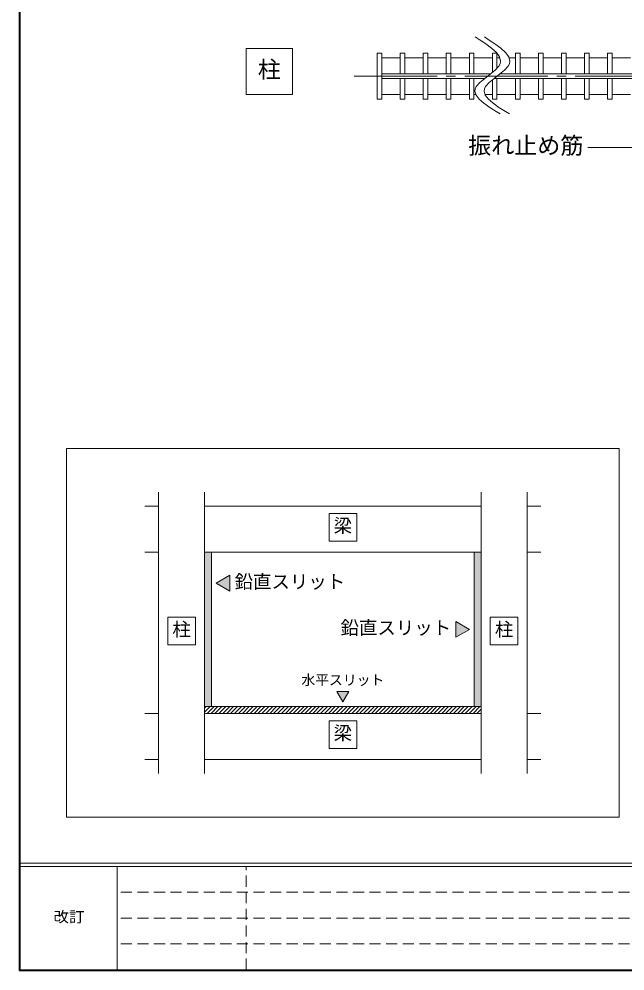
# Model space of a CAD drawing. Units: millimetres at full size, sheet at 1:2; details may follow other scales. Extents: x -280 to 891, y -194 to 194.
# Drawn here: x -280.3 to -148.8, y -194.2 to 12.4 of the extents above; entities that cross this region are included whole.
import ezdxf
from ezdxf.enums import TextEntityAlignment as Align

# ---------------------------------------------------------------- set-up
doc = ezdxf.new("R2010")
doc.units = ezdxf.units.MM
doc.header["$LTSCALE"] = 2
doc.linetypes.add('CHAIN2', pattern=[12, 9, -1, 1, -1])
doc.linetypes.add('DASHED1', pattern=[1.8, 1.2, -0.6])
doc.layers.add('0-0_', color=7, linetype='Continuous', lineweight=9)
doc.layers.add('1-0_', color=5, linetype='Continuous', lineweight=9)
doc.styles.add('ＭＳ ゴシック', font='')
doc.styles.get('ＭＳ ゴシック').set_extended_font_data('MS Gothic')

msp = doc.modelspace()

# ---------------------------------------------------------------- linework, layer by layer
at = {"layer": '0-0_'}
for p, q in [((-280, -193.9), (-280, 193.9)), ((-150, -80.8), (-270, -80.8)), ((-270, -80.8), (-270, -160.8)), ((-250, -90.3), (-250, -151.3)), ((-240, -90.3), (-240, -151.3)), ((-180, -90.3), (-180, -151.3)), ((-170, -90.3), (-170, -151.3)), ((-253, -93.3), (-250, -93.3)), ((-240, -93.3), (-180, -93.3)), ((-207, -94.9), (-213, -94.9)), ((-207, -100.9), (-207, -94.9)), ((-170, -93.3), (-167, -93.3)), ((-253, -103.3), (-250, -103.3)), ((-240, -103.3), (-180, -103.3)), ((-238.5, -103.3), (-238.5, -136.8)), ((-181.5, -103.3), (-181.5, -136.8)), ((-170, -103.3), (-167, -103.3)), ((-234.5, -108.318), (-237.5, -110.05)), ((-234.5, -111.782), (-234.5, -108.318)), ((-237.5, -110.05), (-234.5, -111.782)), ((-242, -117.4), (-248, -117.4)), ((-242, -123.4), (-242, -117.4)), ((-172, -117.4), (-178, -117.4)), ((-172, -123.4), (-172, -117.4)), ((-185.5, -118.318), (-182.5, -120.05)), ((-185.5, -121.782), (-185.5, -118.318)), ((-182.5, -120.05), (-185.5, -121.782)), ((-253, -138.3), (-250, -138.3)), ((-240, -136.8), (-180, -136.8)), ((-240, -138.001), (-238.799, -136.8)), ((-240, -137.153), (-239.647, -136.8)), ((-240, -138.3), (-180, -138.3)), ((-239.45, -138.3), (-237.95, -136.8)), ((-238.602, -138.3), (-237.102, -136.8)), ((-237.753, -138.3), (-236.253, -136.8)), ((-236.905, -138.3), (-235.405, -136.8)), ((-236.056, -138.3), (-234.556, -136.8)), ((-235.208, -138.3), (-233.708, -136.8)), ((-234.359, -138.3), (-232.859, -136.8)), ((-233.511, -138.3), (-232.011, -136.8)), ((-232.662, -138.3), (-231.162, -136.8)), ((-231.814, -138.3), (-230.314, -136.8)), ((-230.965, -138.3), (-229.465, -136.8)), ((-230.117, -138.3), (-228.617, -136.8)), ((-229.268, -138.3), (-227.768, -136.8)), ((-228.42, -138.3), (-226.92, -136.8)), ((-227.571, -138.3), (-226.071, -136.8)), ((-226.722, -138.3), (-225.222, -136.8)), ((-225.874, -138.3), (-224.374, -136.8)), ((-225.025, -138.3), (-223.525, -136.8)), ((-224.177, -138.3), (-222.677, -136.8)), ((-223.328, -138.3), (-221.828, -136.8)), ((-222.48, -138.3), (-220.98, -136.8)), ((-221.631, -138.3), (-220.131, -136.8)), ((-220.783, -138.3), (-219.283, -136.8)), ((-219.934, -138.3), (-218.434, -136.8)), ((-219.086, -138.3), (-217.586, -136.8)), ((-218.237, -138.3), (-216.737, -136.8)), ((-217.389, -138.3), (-215.889, -136.8)), ((-216.54, -138.3), (-215.04, -136.8)), ((-215.692, -138.3), (-214.192, -136.8)), ((-214.843, -138.3), (-213.343, -136.8)), ((-213.995, -138.3), (-212.495, -136.8)), ((-213.146, -138.3), (-211.646, -136.8)), ((-212.297, -138.3), (-210.797, -136.8)), ((-211.449, -138.3), (-209.949, -136.8)), ((-210.6, -138.3), (-209.1, -136.8)), ((-209.752, -138.3), (-208.252, -136.8)), ((-208.903, -138.3), (-207.403, -136.8)), ((-208.055, -138.3), (-206.555, -136.8)), ((-207.206, -138.3), (-205.706, -136.8)), ((-206.358, -138.3), (-204.858, -136.8)), ((-205.509, -138.3), (-204.009, -136.8)), ((-204.661, -138.3), (-203.161, -136.8)), ((-203.812, -138.3), (-202.312, -136.8)), ((-202.964, -138.3), (-201.464, -136.8)), ((-202.115, -138.3), (-200.615, -136.8)), ((-201.267, -138.3), (-199.767, -136.8)), ((-200.418, -138.3), (-198.918, -136.8)), ((-199.57, -138.3), (-198.07, -136.8)), ((-198.721, -138.3), (-197.221, -136.8)), ((-197.873, -138.3), (-196.373, -136.8)), ((-197.024, -138.3), (-195.524, -136.8)), ((-196.175, -138.3), (-194.675, -136.8)), ((-195.327, -138.3), (-193.827, -136.8)), ((-194.478, -138.3), (-192.978, -136.8)), ((-193.63, -138.3), (-192.13, -136.8)), ((-192.781, -138.3), (-191.281, -136.8)), ((-191.933, -138.3), (-190.433, -136.8)), ((-191.084, -138.3), (-189.584, -136.8)), ((-190.236, -138.3), (-188.736, -136.8)), ((-189.387, -138.3), (-187.887, -136.8)), ((-188.539, -138.3), (-187.039, -136.8)), ((-187.69, -138.3), (-186.19, -136.8)), ((-186.842, -138.3), (-185.342, -136.8)), ((-185.993, -138.3), (-184.493, -136.8)), ((-185.145, -138.3), (-183.645, -136.8)), ((-184.296, -138.3), (-182.796, -136.8)), ((-183.448, -138.3), (-181.948, -136.8)), ((-182.599, -138.3), (-181.099, -136.8)), ((-181.75, -138.3), (-180.25, -136.8)), ((-180.902, -138.3), (-180, -137.398)), ((-180.053, -138.3), (-180, -138.247)), ((-170, -138.3), (-167, -138.3)), ((-207, -139.9), (-213, -139.9)), ((-207, -145.9), (-207, -139.9)), ((-253, -148.3), (-250, -148.3)), ((-240, -148.3), (-180, -148.3)), ((-170, -148.3), (-167, -148.3)), ((280, -170.8), (-280, -170.8)), ((280, -171.5), (-280, -171.5)), ((-259, -193.9), (-259, -171.5)), ((-280.28, -194.18), (280.28, -194.18))]:
    msp.add_line(p, q, dxfattribs=at)
at = {"layer": '0-0_', "linetype": 'DASHED1'}
for p, q in [((-231, -193.9), (-231, -171.5)), ((-119, -177.1), (-259, -177.1)), ((-119, -182.7), (-259, -182.7)), ((-119, -188.3), (-259, -188.3))]:
    msp.add_line(p, q, dxfattribs=at)
at = {"layer": '0-0_'}
for points in [[(280.28, 194.18), (-280.28, 194.18), (-280.28, -194.18)], [(280, 193.9), (280, -193.9), (-280, -193.9)], [(-270, -160.8), (-150, -160.8), (-150, -80.8)], [(-213, -94.9), (-213, -100.9), (-207, -100.9)], [(-248, -117.4), (-248, -123.4), (-242, -123.4)], [(-178, -117.4), (-178, -123.4), (-172, -123.4)], [(-213, -139.9), (-213, -145.9), (-207, -145.9)]]:
    msp.add_lwpolyline(points, dxfattribs=at)
msp.add_lwpolyline([(-208.701, -133.55), (-211.299, -133.55), (-210, -135.8)], close=True, dxfattribs=at)
at = {"layer": '0-0_', "color": 1}
for points in [[(-240, -103.3), (-240, -136.8), (-238.5, -103.3), (-238.5, -136.8)], [(-181.5, -103.3), (-181.5, -136.8), (-180, -103.3), (-180, -136.8)], [(-237.5, -110.05), (-234.5, -111.782), (-234.5, -108.318)], [(-182.5, -120.05), (-185.5, -121.782), (-185.5, -118.318)]]:
    msp.add_solid(points, dxfattribs=at)
at = {"layer": '0-0_', "color": 178}
msp.add_solid([(-210, -135.8), (-208.701, -133.55), (-211.299, -133.55)], dxfattribs=at)
at = {"layer": '1-0_', "color": 7}
for p, q in [((-230.95, 6), (-230.95, -4)), ((-220.95, 6), (-230.95, 6)), ((-220.95, -4), (-220.95, 6)), ((-230.95, -4), (-220.95, -4)), ((-146.8, -15.49), (-156.8, -15.49))]:
    msp.add_line(p, q, dxfattribs=at)
at = {"layer": '1-0_'}
for p, q in [((-201.55, -5), (-201.55, 5)), ((-196.55, 0.5), (-196.55, 5)), ((-191.55, 0.5), (-191.55, 5)), ((-186.55, 0.5), (-186.55, 5)), ((-181.55, 0.5), (-181.55, 5)), ((-176.55, 5), (-177.55, 5)), ((-177.55, 5), (-177.55, 0.786)), ((-176.55, 1.715), (-176.55, 5)), ((-171.55, 0.5), (-171.55, 5)), ((-166.55, 0.5), (-166.55, 5)), ((-161.55, 0.5), (-161.55, 5)), ((-156.55, 0.5), (-156.55, 5)), ((-151.55, 0.5), (-151.55, 5)), ((-197.55, -0.5), (-197.55, -5)), ((-196.55, -5), (-196.55, -0.5)), ((-192.55, -0.5), (-192.55, -5)), ((-191.55, -5), (-191.55, -0.5)), ((-187.55, -0.5), (-187.55, -5)), ((-186.55, -5), (-186.55, -0.5)), ((-182.55, -0.5), (-182.55, -5)), ((-181.55, -5), (-181.55, -0.5)), ((-177.55, -0.781), (-177.55, -5)), ((-176.55, -5), (-176.55, -0.5)), ((-172.55, -0.5), (-172.55, -5)), ((-171.55, -5), (-171.55, -0.5)), ((-167.55, -0.5), (-167.55, -5)), ((-166.55, -5), (-166.55, -0.5)), ((-162.55, -0.5), (-162.55, -5)), ((-161.55, -5), (-161.55, -0.5)), ((-157.55, -0.5), (-157.55, -5)), ((-156.55, -5), (-156.55, -0.5)), ((-152.55, -0.5), (-152.55, -5)), ((-151.55, -5), (-151.55, -0.5)), ((-202.55, -5), (-201.55, -5)), ((-197.55, -5), (-196.55, -5)), ((-192.55, -5), (-191.55, -5)), ((-187.55, -5), (-186.55, -5)), ((-182.55, -5), (-181.55, -5)), ((-177.55, -5), (-176.55, -5)), ((-172.55, -5), (-171.55, -5)), ((-167.55, -5), (-166.55, -5)), ((-162.55, -5), (-161.55, -5)), ((-157.55, -5), (-156.55, -5)), ((-152.55, -5), (-151.55, -5))]:
    msp.add_line(p, q, dxfattribs=at)
at = {"layer": '1-0_', "color": 4}
for p, q in [((-201.55, 4), (-197.55, 4)), ((-196.55, 4), (-192.55, 4)), ((-191.55, 4), (-187.55, 4)), ((-186.55, 4), (-182.55, 4)), ((-181.55, 4), (-177.55, 4)), ((-176.55, 4), (-175.962, 4)), ((-173.962, 4), (-172.55, 4)), ((-171.55, 4), (-167.55, 4)), ((-166.55, 4), (-162.55, 4)), ((-161.55, 4), (-157.55, 4)), ((-156.55, 4), (-152.55, 4)), ((-151.55, 4), (-147.55, 4)), ((-201.55, 0.5), (-177.9, 0.5)), ((-175.9, 0.5), (-102.55, 0.5)), ((-201.55, -0.5), (-179.19, -0.5)), ((-177.19, -0.5), (-102.55, -0.5)), ((-201.55, -4), (-197.55, -4)), ((-196.55, -4), (-192.55, -4)), ((-191.55, -4), (-187.55, -4)), ((-186.55, -4), (-182.55, -4)), ((-181.55, -4), (-181.138, -4)), ((-179.138, -4), (-177.55, -4)), ((-176.55, -4), (-172.55, -4)), ((-171.55, -4), (-167.55, -4)), ((-166.55, -4), (-162.55, -4)), ((-161.55, -4), (-157.55, -4)), ((-156.55, -4), (-152.55, -4)), ((-151.55, -4), (-147.55, -4))]:
    msp.add_line(p, q, dxfattribs=at)
at = {"layer": '1-0_', "color": 6, "linetype": 'CHAIN2'}
msp.add_line((-207.55, 0), (238.95, 0), dxfattribs=at)
at = {"layer": '1-0_', "color": 3}
for points in [[(-181.294, 8.5), (-180.432, 7.948), (-178.999, 6.997), (-177.719, 6.047), (-176.689, 5.101), (-176.003, 4.16), (-175.76, 3.225), (-175.86, 2.685), (-176.137, 2.167), (-176.949, 1.279), (-178.028, 0.395), (-179.19, -0.485), (-180.255, -1.362), (-181.039, -2.24), (-181.294, -2.749), (-181.367, -3.259), (-181.095, -4.139), (-180.401, -5.02), (-179.377, -5.903), (-178.115, -6.786), (-176.707, -7.67), (-175.86, -8.183)], [(-179.294, 8.5), (-178.432, 7.948), (-176.999, 6.997), (-175.719, 6.047), (-174.689, 5.101), (-174.003, 4.16), (-173.76, 3.225), (-173.86, 2.685), (-174.137, 2.167), (-174.949, 1.279), (-176.028, 0.395), (-177.19, -0.485), (-178.255, -1.362), (-179.039, -2.24), (-179.294, -2.749), (-179.367, -3.259), (-179.095, -4.139), (-178.401, -5.02), (-177.377, -5.903), (-176.115, -6.786), (-174.707, -7.67), (-173.86, -8.183)]]:
    msp.add_lwpolyline(points, dxfattribs=at)
at = {"layer": '1-0_'}
for points in [[(-201.55, 5), (-202.55, 5), (-202.55, -5)], [(-196.55, 5), (-197.55, 5), (-197.55, 0.5)], [(-191.55, 5), (-192.55, 5), (-192.55, 0.5)], [(-186.55, 5), (-187.55, 5), (-187.55, 0.5)], [(-181.55, 5), (-182.55, 5), (-182.55, 0.5)], [(-171.55, 5), (-172.55, 5), (-172.55, 0.5)], [(-166.55, 5), (-167.55, 5), (-167.55, 0.5)], [(-161.55, 5), (-162.55, 5), (-162.55, 0.5)], [(-156.55, 5), (-157.55, 5), (-157.55, 0.5)], [(-151.55, 5), (-152.55, 5), (-152.55, 0.5)]]:
    msp.add_lwpolyline(points, dxfattribs=at)

# ---------------------------------------------------------------- texts
at = {"layer": '0-0_', "style": 'ＭＳ ゴシック'}
for s, height, p in [('梁', 2.933, (-212, -99.9)), ('鉛直スリット', 2.933, (-233.5, -112.05)), ('柱', 2.933, (-247, -122.4)), ('鉛直スリット', 2.933, (-210.5, -122.05)), ('柱', 2.933, (-177, -122.4)), ('水平スリット', 2.199, (-219, -132.8)), ('梁', 2.933, (-212, -144.9))]:
    msp.add_text(s, height=height, dxfattribs=at).set_placement(p, align=Align.BOTTOM_LEFT)
at = {"layer": '0-0_', "style": 'ＭＳ ゴシック', "width": 1.05}
msp.add_text('改訂', height=2.346, dxfattribs=at).set_placement((-272.8, -184.3), align=Align.BOTTOM_LEFT)
at = {"layer": '1-0_', "color": 7, "style": 'ＭＳ ゴシック'}
for s, p in [('柱', (-228.45, -1.5)), ('振れ止め筋', (-182.8, -17.99))]:
    msp.add_text(s, height=3.666, dxfattribs=at).set_placement(p, align=Align.BOTTOM_LEFT)

doc.saveas('drawing.dxf')
